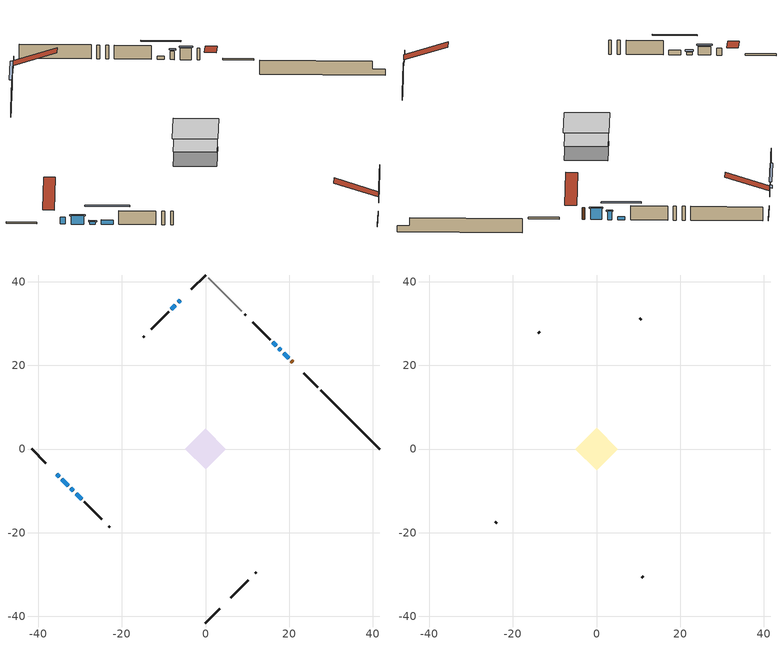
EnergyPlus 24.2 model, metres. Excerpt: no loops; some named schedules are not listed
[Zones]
conditioned space
 floor adiabatic (AdiabaticFloorConstruction): -4.85,0 0,4.85 4.85,0 0,-4.85 z0.76
 floor foundation (Slab1 construction): -4.88,0 0,4.88 4.88,0 0,-4.88 z-1.73
 wall outside (RimJoist1 construction): 0,-41.61 3.44,-38.16 / -41.61,0 -38.16,-3.44 / 0,41.61 -3.44,38.16 / 26.89,14.72 23.45,18.16 z0.76:1.06
 wall outside (AdiabaticWallConstruction 1): 20.83,20.78 20.56,21.05 z0.76:2.79
 wall outside (AdiabaticWallConstruction): -35.55,-6.06 -34.98,-6.63 z0.76:1.98; 19.91,21.7 18.68,22.93 z0.76:2.74; 18.03,23.58 17.55,24.05 / -6.06,35.55 -6.53,35.08 / -34.32,-7.28 -32.87,-8.74 z0.76:2.24; -32.22,-9.39 -31.6,-10 z0.76:1.22; 16.9,24.71 16.08,25.53 / -7.19,34.42 -8.15,33.46 z0.76:1.3; -30.95,-10.66 -29.61,-12 z0.76:1.52
 wall outside (Wall1 construction): 6.06,-35.55 10.18,-31.42 / -28.96,-12.65 -24.83,-16.78 / -8.81,32.8 -12.93,28.68 / 15.42,26.18 11.3,30.31 z0.76:3.2
 wall outside (Wall3 construction): 11.85,-29.76 12.15,-29.46 / -23.17,-18.44 -22.87,-18.74 / -14.59,27.02 -14.89,26.72 / 9.64,31.97 9.34,32.27 z0.76:3.2
 wall foundation (FoundationWall1 construction): 27.55,14.06,-1.73 27.55,14.06,0.76 40.2,1.41,0.76 40.2,1.41,-0.65 41.61,0,-0.65 41.61,0,-1.73
 wall adiabatic (Wall4 construction): 8.68,32.93 0.66,40.95 z0.76:3.2
 window (WindowConstruction 5): -35.55,-6.06 -34.98,-6.63 z0.76:1.98
 window (WindowConstruction): 19.91,21.7 18.68,22.93 z0.76:2.74
 window (WindowConstruction 1): 18.03,23.58 17.56,24.05 z0.76:2.24
 window (WindowConstruction 2): -6.06,35.55 -6.53,35.08 z0.76:2.24
 window (WindowConstruction 3): -34.32,-7.29 -32.87,-8.74 z0.76:2.24
 window (WindowConstruction 4): -32.22,-9.39 -31.61,-10 z0.76:1.22
 window (WindowConstruction 6): 16.9,24.71 16.08,25.53 z0.76:1.3
 window (WindowConstruction 7): -7.19,34.42 -8.15,33.46 z0.76:1.3
 window (WindowConstruction 8): -30.95,-10.66 -29.61,-12 z0.76:1.52
 door (Door): 20.83,20.78 20.56,21.05 z0.76:2.79
 ceiling adiabatic (AdiabaticFloorConstruction): 0,-4.85 4.85,0 0,4.85 -4.85,0 z0.76
attic - vented
 floor to conditioned space (Floor1 construction Reversed): -5.08,0 0,5.08 5.08,0 0,-5.08 z3.2
 wall outside (Wall2 construction): 10.84,-30.77 11.19,-30.42 / -24.18,-17.43 -23.83,-17.78 / -13.58,28.02 -13.93,27.68 / 10.65,30.96 10.3,31.31 z0.76:3.2
 roof outside (Roof1 construction): 5.41,-36.2,3.2 0.46,-31.25,5.53 -0.85,-32.56,5.53 4.1,-37.51,3.2; -36.2,-5.41,3.2 -31.25,-0.46,5.53 -32.56,0.85,5.53 -37.51,-4.1,3.2; -5.41,36.2,3.2 -0.46,31.25,5.53 0.85,32.56,5.53 -4.1,37.51,3.2; 21.49,20.12,3.2 16.54,15.17,5.53 17.84,13.87,5.53 22.79,18.82,3.2
shading: 18.54,23.07 20.05,21.56 20.34,21.85 18.83,23.36 z2.94; 17.41,24.2 18.17,23.44 18.46,23.73 17.7,24.49 z2.44; -6.67,34.93 -5.92,35.69 -6.21,35.98 -6.97,35.23 z2.44; -32.73,-8.88 -34.47,-7.14 -34.76,-7.43 -33.02,-9.17 z2.44; -31.46,-10.15 -32.36,-9.25 -32.65,-9.54 -31.75,-10.44 z1.42; 14.23,27.38 18.75,22.86 19.04,23.15 14.52,27.67 z3.92; -10,31.61 -5.34,36.27 -5.63,36.56 -10.29,31.9 z3.92; -27.76,-13.85 -32.8,-8.81 -33.09,-9.1 -28.05,-14.14 z4.14
[Building]
Building 1: Terrain=Suburbs
[Site:Location]
Quebec Intl AP_QC: Latitude {deg}=46.8; Longitude {deg}=-71.38; Time Zone {hr}=-5; Elevation {m}=74; Keep Site Location Information=Yes
[Site:GroundTemperature:Shallow]
0.0108218, -2.24938, -2.43038, -1.3578, 2.94801, 7.23376, 10.9493, 13.303, 13.5029, 11.5886, 7.96783, 3.81355
[Site:WaterMainsTemperature]
Calculation Method=Schedule; Temperature Schedule=mains temperature schedule
[Material] Roughness=Rough; Thermal Absorptance=0.9
Name | Thickness {m} | Conductivity {W/m-K} | Density {kg/m3} | Specific Heat {J/kg-K} | Solar Absorptance | Visible Absorptance
asphalt or fiberglass shingles | 0.00635 | 0.162714 | 1121.4 | 1465.45 | 0.4 | 0.4
ceiling loosefill ins | 0.254 | 0.0480833 | 16.02 | 1046.75 | 0.7 | 0.7
ceiling stud and cavity | 0.1397 | 0.991674 | 65.682 | 1177.47 | 0.7 | 0.7
concrete 4.0 in. | 0.1016 | 1.803125 | 2242.8 | 837.4 | 0.7 | 0.7
concrete 8.0 in. | 0.2032 | 1.803125 | 2242.8 | 837.4 | 0.7 | 0.7
door material | 0.04445 | 0.0451087 | 512.64 | 1214.23 | 0.7 | 0.7
exterior vertical ins | 0.0486707 | 0.029427 | 32.04 | 1214.23 | 0.7 | 0.7
floor covering | 0.0127 | 0.0433444 | 54.468 | 1339.84 | 0.6 | 0.6
floor rigid ins; wall rigid ins 2 | 0.512978 | 0.029427 | 32.04 | 1214.23 | 0.7 | 0.7
floor stud and cavity | 0.1397 | 1.75129 | 37.0049 | 1207.88 | 0.7 | 0.7
furniture material conditioned space 1 | 0.1524 | 0.115458 | 640.8 | 1214.23 | 0.6 | 0.6
gypsum board | 0.0127 | 0.160291 | 801 | 837.4 | 0.6 | 0.6
gypsum board 1 | 0.0127 | 0.160291 | 801 | 837.4 | 0.7 | 0.7
osb sheathing 0.5 in. | 0.0127 | 0.115458 | 512.64 | 1214.23 | 0.7 | 0.7
osb sheathing 0.75 in. | 0.01905 | 0.115458 | 512.64 | 1214.23 | 0.7 | 0.7
osb sheathing 2.0 in. | 0.0508 | 0.115458 | 512.64 | 1214.23 | 0.7 | 0.7
rim joist rigid ins; wall rigid ins | 0.051816 | 0.029427 | 32.04 | 1214.23 | 0.7 | 0.7
rim joist stud and cavity | 0.0508 | 0.0306726 | 125.044 | 1163.47 | 0.6 | 0.6
wall rigid ins 1 | 0.051816 | 0.029427 | 32.04 | 1214.23 | 0.4 | 0.4
wall stud and cavity | 0.1397 | 0.229971 | 139.0536 | 1170.24 | 0.7 | 0.7
wall stud and cavity 1 | 0.0889 | 6.1454 | 50.32683 | 1063.81 | 0.6 | 0.6
wall stud and cavity 2 | 0.1397 | 0.0971535 | 139.0536 | 1170.24 | 0.7 | 0.7
wall stud and cavity 3 | 0.1397 | 0.181328 | 139.0536 | 1170.24 | 0.7 | 0.7
wall stud and cavity 4 | 0.0889 | 0.380278 | 52.3479 | 1209.89 | 0.7 | 0.7
wall stud and cavity 5 | 0.0889 | 0.391764 | 83.0341 | 1211.67 | 0.7 | 0.7
wood siding | 0.0254 | 0.102417 | 544.68 | 1172.36 | 0.4 | 0.4
wood siding 1 | 0.00254 | 0.102417 | 544.68 | 1172.36 | 0.4 | 0.4
wood siding 2; wood siding 3; wood siding 4 | 0.0254 | 0.102417 | 544.68 | 1172.36 | 0.7 | 0.7
[WindowMaterial:SimpleGlazingSystem]
Name | U-Factor {W/m2-K} | Solar Heat Gain Coefficient
WindowMaterial | 2.98152 | 0.59
WindowMaterial 1 | 2.972433 | 0.55
WindowMaterial 2 | 2.90373 | 0.65
WindowMaterial 3 | 3.026374 | 0.45
WindowMaterial 4 | 2.972433 | 0.62
WindowMaterial 5 | 3.000823 | 0.51
WindowMaterial 6 | 2.99742 | 0.51
WindowMaterial 7 | 2.95256 | 0.58
[Construction]
AdiabaticFloorConstruction: floor stud and cavity, floor rigid ins, osb sheathing 0.75 in., floor covering
AdiabaticWallConstruction: wood siding 3, wall rigid ins 2, wall stud and cavity 4, gypsum board
AdiabaticWallConstruction 1: wood siding 4, wall rigid ins 2, wall stud and cavity 4, gypsum board
Door: door material
Floor1 construction Reversed: gypsum board, ceiling stud and cavity, ceiling loosefill ins
FoundationWall1 construction: concrete 8.0 in., gypsum board 1
furniture construction conditioned space 1: furniture material conditioned space 1
PartitionWallConstruction: gypsum board, wall stud and cavity 5, gypsum board
RimJoist1 construction: wood siding 2, rim joist rigid ins, osb sheathing 2.0 in., rim joist stud and cavity
Roof1 construction: asphalt or fiberglass shingles
Slab1 construction: concrete 4.0 in.
Wall1 construction: wood siding, wall rigid ins, osb sheathing 0.5 in., wall stud and cavity, gypsum board
Wall2 construction: wood siding 1, wall stud and cavity 1
Wall3 construction: wood siding, osb sheathing 0.5 in., wall stud and cavity 2, gypsum board
Wall4 construction: wall rigid ins 1, osb sheathing 0.5 in., wall stud and cavity 3, gypsum board
WindowConstruction: WindowMaterial
WindowConstruction 1; WindowConstruction 2: WindowMaterial 1
WindowConstruction 3: WindowMaterial 2
WindowConstruction 4: WindowMaterial 3
WindowConstruction 5: WindowMaterial 4
WindowConstruction 6: WindowMaterial 5
WindowConstruction 7: WindowMaterial 6
WindowConstruction 8: WindowMaterial 7
[Zone] Multiplier=1; Part of Total Floor Area=Yes
Name | Volume {m3}
attic - vented | 19.5638
conditioned space | 243.7
[Space]
Name | Zone | Volume {m3}
attic - vented 1 | attic - vented | 19.5638
conditioned space 1 | conditioned space | 243.7
[ZoneInfiltration:EffectiveLeakageArea]
infil attic - vented 1: Zone or Space=attic - vented 1; Schedule=Always On Discrete; Effective Air Leakage Area {cm2}=1907.08; Stack Coefficient=0.000331817; Wind Coefficient=1.23075e-05
[ZoneMixing]
whole house fan mix: Zone or Space=attic - vented; Schedule=Always On Continuous; Design Flow Rate Calculation Method=Flow/Zone; Design Flow Rate {m3/s}=0; Source Zone or Space=conditioned space
[SurfaceProperty:ExposedFoundationPerimeter]
Slab1: Exposed Perimeter Calculation Method=TotalExposedPerimeter; Total Exposed Perimeter {m}=19.882
[InternalMass] Zone or ZoneList=conditioned space; Space or SpaceList=conditioned space 1
Name | Construction | Surface Area {m2}
furniture mass conditioned space 1 | furniture construction conditioned space 1 | 37.8879
partition wall mass | PartitionWallConstruction | 94.7196
[Lights]
interior lighting: Zone or ZoneList or Space or SpaceList=conditioned space 1; Schedule=interior lighting schedule; Design Level Calculation Method=LightingLevel; Lighting Level {W}=343.2; Return Air Fraction=0; Fraction Radiant=0.6; Fraction Visible=0.2; Fraction Replaceable=1
[People]
occupants: Zone or ZoneList or Space or SpaceList=conditioned space 1; Number of People Schedule=occupants schedule; Number of People Calculation Method=People; Number of People=3; Fraction Radiant=0.314171; Sensible Heat Fraction=0.56303; Activity Level Schedule=occupants activity schedule; Carbon Dioxide Generation Rate {m3/s-W}=0; Enable ASHRAE 55 Comfort Warnings=No; Mean Radiant Temperature Calculation Type=EnclosureAveraged
[ElectricEquipment] Zone or ZoneList or Space or SpaceList=conditioned space 1; Design Level Calculation Method=EquipmentLevel
Name | Schedule | Design Level {W} | Fraction Latent | Fraction Radiant | Fraction Lost
clothes dryer | clothes dryer schedule | 140.772 | 0.015 | 0.081 | 0.85
clothes washer | clothes washer schedule | 32.1985 | 0.03 | 0.162 | 0.7
cooking range | cooking range schedule | 208.969 | 0.08 | 0.432 | 0.2
dishwasher | dishwasher schedule | 66.8632 | 0.3 | 0.18 | 0.4
fridge | fridge schedule | 72.9452 | 0 | 0.6 | 0
mech vent bath fan 0 | mech vent bath fan 0 schedule | 50.2 | 0 | 0 | 1
mech vent bath fan 1 | mech vent bath fan 1 schedule | 50.2 | 0 | 0 | 1
mech vent house fan | mech vent house fan schedule | 19.9167 | 0 | 0 | 0.5
mech vent house fan cfis | mech vent house fan cfis schedule | 0 | 0 | 0 | 0
mech vent range fan 0 | mech vent range fan 0 schedule | 57 | 0 | 0 | 1
misc plug loads | misc plug loads schedule | 494.7 | 0.045 | 0.513 | 0.1
whole house fan | Always On Discrete | 0 | 0 | 0 | 1
[OtherEquipment] Zone or ZoneList or Space or SpaceList=conditioned space 1; Design Level Calculation Method=EquipmentLevel
Name | Fuel Type | Schedule | Design Level {W} | Fraction Latent | Fraction Radiant | Fraction Lost
clothes dryer 1 | Electricity | clothes dryer schedule | 0 | 0.015 | 0.081 | 0.85
cooking range 1 | Electricity | cooking range schedule | 0 | 0.08 | 0.432 | 0.2
general water use latent | None | general water use schedule | 59.3978 | 1 | 0 | 0
general water use sensible | None | general water use schedule | -58.539 | 0 | 0.6 | 0
mech vent house fan latent load | None | Always On Discrete | 0 | 1 | 0 | 0
mech vent house fan sensible load | None | Always On Discrete | 0 | 0 | 0 | 0
water heater energy adjustment1 | Electricity | Always On Discrete | 0.01 | 0 | 0 | 1
[ZoneInfiltration:DesignFlowRate] Zone or ZoneList or Space or SpaceList=conditioned space 1; Schedule=Always On Discrete; Design Flow Rate Calculation Method=Flow/Zone; Design Flow Rate {m3/s}=0
infil flow; natural vent flow; whole house fan flow
[ZoneControl:Thermostat]
conditioned space Thermostat: Zone or ZoneList=conditioned space; Control Type Schedule=conditioned space Thermostat Schedule; Control 1=conditioned space temperature setpoint; Temperature Difference Between Cutout And Setpoint {deltaC}=0
[ZoneHVAC:Baseboard:Convective:Electric]
electric baseboard: Availability Schedule=Always On Discrete; Heating Design Capacity {W}=5916.52; Efficiency=1
[Zone equipment]
conditioned space: electric baseboard
[Foundation:Kiva]
Foundation Kiva 1: Initial Indoor Air Temperature {C}=18; Wall Height Above Grade {m}=0.759988; Wall Depth Below Slab {m}=0.2032; Custom Block Material Name 1=exterior vertical ins; Custom Block Depth 1 {m}=2.49; Custom Block X Position 1 {m}=0.2159; Custom Block Z Position 1 {m}=0
[Foundation:Kiva:Settings]
Soil Conductivity {W/m-K}=0.849921; Soil Density {kg/m3}=1842.3; Soil Specific Heat {J/kg-K}=418.7; Ground Solar Absorptivity=0.9; Ground Thermal Absorptivity=0.9; Ground Surface Roughness {m}=0.03; Far-Field Width {m}=40; Deep-Ground Boundary Condition=ZeroFlux; Deep-Ground Depth {m}=40; Minimum Cell Dimension {m}=0.2; Maximum Cell Growth Coefficient=3; Simulation Timestep=Timestep
[Exterior:Lights]
exterior lighting: Schedule=exterior lighting schedule; Design Level {W}=75.6
[EnergyManagementSystem:GlobalVariable]
infil_program_Qfan
infil_program_Qinf
natural_vent_program_Qnv
natural_vent_program_Qwhf
[EnergyManagementSystem:Sensor]
Name | Output:Variable or Output:Meter Index Key | Output:Variable or Output:Meter
airflow_gain | infil flow | Infiltration Sensible Heat Gain Energy
airflow_gain_1 | natural vent flow | Infiltration Sensible Heat Gain Energy
airflow_gain_2 | whole house fan flow | Infiltration Sensible Heat Gain Energy
airflow_loss | infil flow | Infiltration Sensible Heat Loss Energy
airflow_loss_1 | natural vent flow | Infiltration Sensible Heat Loss Energy
airflow_loss_2 | whole house fan flow | Infiltration Sensible Heat Loss Energy
clg_load_cond |  | Cooling:EnergyTransfer:Zone:CONDITIONED SPACE
clg_sp_s; clg_sp_s_1 | cooling setpoint | Schedule Value
clothes_dryer_exhaust_0_sch_s | clothes dryer exhaust 0 schedule | Schedule Value
conditioned_space_clg_unmet_s | conditioned space | Zone Cooling Setpoint Not Met Time
conditioned_space_htg_unmet_s | conditioned space | Zone Heating Setpoint Not Met Time
cool_season | cooling season schedule | Schedule Value
fridge_tin_s | conditioned space | Zone Mean Air Temperature
htg_load_cond |  | Heating:EnergyTransfer:Zone:CONDITIONED SPACE
htg_sp_s; htg_sp_s_1 | heating setpoint | Schedule Value
ig_ee_conv | clothes dryer | Electric Equipment Convective Heating Energy
ig_ee_conv_2 | cooking range | Electric Equipment Convective Heating Energy
ig_ee_conv_4 | fridge | Electric Equipment Convective Heating Energy
ig_ee_conv_5 | misc plug loads | Electric Equipment Convective Heating Energy
ig_ee_conv_6 | whole house fan | Electric Equipment Convective Heating Energy
ig_ee_rad | clothes dryer | Electric Equipment Radiant Heating Energy
ig_ee_rad_2 | cooking range | Electric Equipment Radiant Heating Energy
ig_ee_rad_4 | fridge | Electric Equipment Radiant Heating Energy
ig_ee_rad_5 | misc plug loads | Electric Equipment Radiant Heating Energy
ig_ee_rad_6 | whole house fan | Electric Equipment Radiant Heating Energy
ig_lgt_conv | interior lighting | Lights Convective Heating Energy
ig_lgt_rad | interior lighting | Lights Radiant Heating Energy
ig_lgt_vis | interior lighting | Lights Visible Radiation Heating Energy
ig_oe_conv | clothes dryer 1 | Other Equipment Convective Heating Energy
ig_oe_conv_1 | cooking range 1 | Other Equipment Convective Heating Energy
ig_oe_conv_2 | general water use latent | Other Equipment Convective Heating Energy
ig_oe_conv_3 | general water use sensible | Other Equipment Convective Heating Energy
ig_oe_conv_4 | water heater energy adjustment1 | Other Equipment Convective Heating Energy
ig_oe_rad | clothes dryer 1 | Other Equipment Radiant Heating Energy
ig_oe_rad_1 | cooking range 1 | Other Equipment Radiant Heating Energy
ig_oe_rad_2 | general water use latent | Other Equipment Radiant Heating Energy
ig_oe_rad_3 | general water use sensible | Other Equipment Radiant Heating Energy
ig_oe_rad_4 | water heater energy adjustment1 | Other Equipment Radiant Heating Energy
ig_ppl_conv | occupants | People Convective Heating Energy
ig_ppl_rad | occupants | People Radiant Heating Energy
im_conv | furniture mass conditioned space 1 | Surface Inside Face Convection Heat Gain Energy
im_conv_1 | partition wall mass | Surface Inside Face Convection Heat Gain Energy
im_ig | furniture mass conditioned space 1 | Surface Inside Face Internal Gains Radiation Heat Gain Energy
im_ig_1 | partition wall mass | Surface Inside Face Internal Gains Radiation Heat Gain Energy
im_lgt | furniture mass conditioned space 1 | Surface Inside Face Lights Radiation Heat Gain Energy
im_lgt_1 | partition wall mass | Surface Inside Face Lights Radiation Heat Gain Energy
im_sol | furniture mass conditioned space 1 | Surface Inside Face Solar Radiation Heat Gain Energy
im_sol_1 | partition wall mass | Surface Inside Face Solar Radiation Heat Gain Energy
im_surf | furniture mass conditioned space 1 | Surface Inside Face Net Surface Thermal Radiation Heat Gain Energy
im_surf_1 | partition wall mass | Surface Inside Face Net Surface Thermal Radiation Heat Gain Energy
mech_vent_bath_fan_0_sch_s | mech vent bath fan 0 schedule | Schedule Value
mech_vent_bath_fan_1_sch_s | mech vent bath fan 1 schedule | Schedule Value
mech_vent_range_fan_0_sch_s | mech vent range fan 0 schedule | Schedule Value
mv_conv | mech vent bath fan 0 | Electric Equipment Convective Heating Energy
mv_conv_1 | mech vent bath fan 1 | Electric Equipment Convective Heating Energy
mv_conv_2 | mech vent house fan | Electric Equipment Convective Heating Energy
mv_conv_3 | mech vent house fan cfis | Electric Equipment Convective Heating Energy
mv_conv_4 | mech vent range fan 0 | Electric Equipment Convective Heating Energy
mv_conv_5 | mech vent house fan latent load | Other Equipment Convective Heating Energy
mv_conv_6 | mech vent house fan sensible load | Other Equipment Convective Heating Energy
mv_rad | mech vent bath fan 0 | Electric Equipment Radiant Heating Energy
mv_rad_1 | mech vent bath fan 1 | Electric Equipment Radiant Heating Energy
mv_rad_2 | mech vent house fan | Electric Equipment Radiant Heating Energy
mv_rad_3 | mech vent house fan cfis | Electric Equipment Radiant Heating Energy
mv_rad_4 | mech vent range fan 0 | Electric Equipment Radiant Heating Energy
mv_rad_5 | mech vent house fan latent load | Other Equipment Radiant Heating Energy
mv_rad_6 | mech vent house fan sensible load | Other Equipment Radiant Heating Energy
natural_vent_s | natural vent schedule | Schedule Value
out_pb_s |  | Site Outdoor Air Barometric Pressure
out_wt_s |  | Site Outdoor Air Humidity Ratio
site_vw_s |  | Site Wind Speed
ss_back_out | Window1 | Surface Window Shortwave from Zone Back Out Window Heat Transfer Rate
ss_back_out_1 | Window2 | Surface Window Shortwave from Zone Back Out Window Heat Transfer Rate
ss_back_out_2 | Window3 | Surface Window Shortwave from Zone Back Out Window Heat Transfer Rate
ss_back_out_3 | Window4 | Surface Window Shortwave from Zone Back Out Window Heat Transfer Rate
ss_back_out_4 | Window5 | Surface Window Shortwave from Zone Back Out Window Heat Transfer Rate
ss_back_out_5 | Window6 | Surface Window Shortwave from Zone Back Out Window Heat Transfer Rate
ss_back_out_6 | Window7 | Surface Window Shortwave from Zone Back Out Window Heat Transfer Rate
ss_back_out_7 | Window8 | Surface Window Shortwave from Zone Back Out Window Heat Transfer Rate
ss_back_out_8 | Window9 | Surface Window Shortwave from Zone Back Out Window Heat Transfer Rate
ss_conv | Door1 | Surface Inside Face Convection Heat Gain Energy
ss_conv_1 | Window1 | Surface Inside Face Convection Heat Gain Energy
ss_conv_2 | Window2 | Surface Inside Face Convection Heat Gain Energy
ss_conv_3 | Window3 | Surface Inside Face Convection Heat Gain Energy
ss_conv_4 | Window4 | Surface Inside Face Convection Heat Gain Energy
ss_conv_5 | Window5 | Surface Inside Face Convection Heat Gain Energy
ss_conv_6 | Window6 | Surface Inside Face Convection Heat Gain Energy
ss_conv_7 | Window7 | Surface Inside Face Convection Heat Gain Energy
ss_conv_8 | Window8 | Surface Inside Face Convection Heat Gain Energy
ss_conv_9 | Window9 | Surface Inside Face Convection Heat Gain Energy
ss_ig | Door1 | Surface Inside Face Internal Gains Radiation Heat Gain Energy
ss_ig_1 | Window1 | Surface Inside Face Internal Gains Radiation Heat Gain Energy
ss_ig_2 | Window2 | Surface Inside Face Internal Gains Radiation Heat Gain Energy
ss_ig_3 | Window3 | Surface Inside Face Internal Gains Radiation Heat Gain Energy
ss_ig_4 | Window4 | Surface Inside Face Internal Gains Radiation Heat Gain Energy
ss_ig_5 | Window5 | Surface Inside Face Internal Gains Radiation Heat Gain Energy
ss_ig_6 | Window6 | Surface Inside Face Internal Gains Radiation Heat Gain Energy
ss_ig_7 | Window7 | Surface Inside Face Internal Gains Radiation Heat Gain Energy
ss_ig_8 | Window8 | Surface Inside Face Internal Gains Radiation Heat Gain Energy
ss_ig_9 | Window9 | Surface Inside Face Internal Gains Radiation Heat Gain Energy
ss_lgt | Door1 | Surface Inside Face Lights Radiation Heat Gain Energy
ss_sol | Door1 | Surface Inside Face Solar Radiation Heat Gain Energy
ss_surf | Door1 | Surface Inside Face Net Surface Thermal Radiation Heat Gain Energy
ss_surf_1 | Window1 | Surface Inside Face Net Surface Thermal Radiation Heat Gain Energy
ss_surf_2 | Window2 | Surface Inside Face Net Surface Thermal Radiation Heat Gain Energy
ss_surf_3 | Window3 | Surface Inside Face Net Surface Thermal Radiation Heat Gain Energy
ss_surf_4 | Window4 | Surface Inside Face Net Surface Thermal Radiation Heat Gain Energy
ss_surf_5 | Window5 | Surface Inside Face Net Surface Thermal Radiation Heat Gain Energy
ss_surf_6 | Window6 | Surface Inside Face Net Surface Thermal Radiation Heat Gain Energy
ss_surf_7 | Window7 | Surface Inside Face Net Surface Thermal Radiation Heat Gain Energy
ss_surf_8 | Window8 | Surface Inside Face Net Surface Thermal Radiation Heat Gain Energy
ss_surf_9 | Window9 | Surface Inside Face Net Surface Thermal Radiation Heat Gain Energy
ss_trans_in | Window1 | Surface Window Transmitted Solar Radiation Rate
ss_trans_in_1 | Window2 | Surface Window Transmitted Solar Radiation Rate
ss_trans_in_2 | Window3 | Surface Window Transmitted Solar Radiation Rate
ss_trans_in_3 | Window4 | Surface Window Transmitted Solar Radiation Rate
ss_trans_in_4 | Window5 | Surface Window Transmitted Solar Radiation Rate
ss_trans_in_5 | Window6 | Surface Window Transmitted Solar Radiation Rate
ss_trans_in_6 | Window7 | Surface Window Transmitted Solar Radiation Rate
ss_trans_in_7 | Window8 | Surface Window Transmitted Solar Radiation Rate
ss_trans_in_8 | Window9 | Surface Window Transmitted Solar Radiation Rate
ss_trans_out | Window1 | Surface Inside Face Initial Transmitted Diffuse Transmitted Out Window Solar Radiation Rate
ss_trans_out_1 | Window2 | Surface Inside Face Initial Transmitted Diffuse Transmitted Out Window Solar Radiation Rate
ss_trans_out_2 | Window3 | Surface Inside Face Initial Transmitted Diffuse Transmitted Out Window Solar Radiation Rate
ss_trans_out_3 | Window4 | Surface Inside Face Initial Transmitted Diffuse Transmitted Out Window Solar Radiation Rate
ss_trans_out_4 | Window5 | Surface Inside Face Initial Transmitted Diffuse Transmitted Out Window Solar Radiation Rate
ss_trans_out_5 | Window6 | Surface Inside Face Initial Transmitted Diffuse Transmitted Out Window Solar Radiation Rate
ss_trans_out_6 | Window7 | Surface Inside Face Initial Transmitted Diffuse Transmitted Out Window Solar Radiation Rate
ss_trans_out_7 | Window8 | Surface Inside Face Initial Transmitted Diffuse Transmitted Out Window Solar Radiation Rate
ss_trans_out_8 | Window9 | Surface Inside Face Initial Transmitted Diffuse Transmitted Out Window Solar Radiation Rate
s_conv | Floor1 | Surface Inside Face Convection Heat Gain Energy
s_conv_1 | FoundationWall1 | Surface Inside Face Convection Heat Gain Energy
s_conv_10 | Wall1:225 | Surface Inside Face Convection Heat Gain Energy
s_conv_11 | Wall1:315 | Surface Inside Face Convection Heat Gain Energy
s_conv_12 | Wall1:45 | Surface Inside Face Convection Heat Gain Energy
s_conv_13 | Wall3:135 | Surface Inside Face Convection Heat Gain Energy
s_conv_14 | Wall3:225 | Surface Inside Face Convection Heat Gain Energy
s_conv_15 | Wall3:315 | Surface Inside Face Convection Heat Gain Energy
s_conv_16 | Wall3:45 | Surface Inside Face Convection Heat Gain Energy
s_conv_17 | Wall4 | Surface Inside Face Convection Heat Gain Energy
s_conv_2 | inferred conditioned ceiling | Surface Inside Face Convection Heat Gain Energy
s_conv_3 | inferred conditioned floor | Surface Inside Face Convection Heat Gain Energy
s_conv_4 | RimJoist1:135 | Surface Inside Face Convection Heat Gain Energy
s_conv_5 | RimJoist1:225 | Surface Inside Face Convection Heat Gain Energy
s_conv_6 | RimJoist1:315 | Surface Inside Face Convection Heat Gain Energy
s_conv_7 | RimJoist1:45 | Surface Inside Face Convection Heat Gain Energy
s_conv_8 | Slab1 | Surface Inside Face Convection Heat Gain Energy
s_conv_9 | Wall1:135 | Surface Inside Face Convection Heat Gain Energy
s_ig | Floor1 | Surface Inside Face Internal Gains Radiation Heat Gain Energy
s_ig_1 | FoundationWall1 | Surface Inside Face Internal Gains Radiation Heat Gain Energy
s_ig_10 | Wall1:225 | Surface Inside Face Internal Gains Radiation Heat Gain Energy
s_ig_11 | Wall1:315 | Surface Inside Face Internal Gains Radiation Heat Gain Energy
s_ig_12 | Wall1:45 | Surface Inside Face Internal Gains Radiation Heat Gain Energy
s_ig_13 | Wall3:135 | Surface Inside Face Internal Gains Radiation Heat Gain Energy
